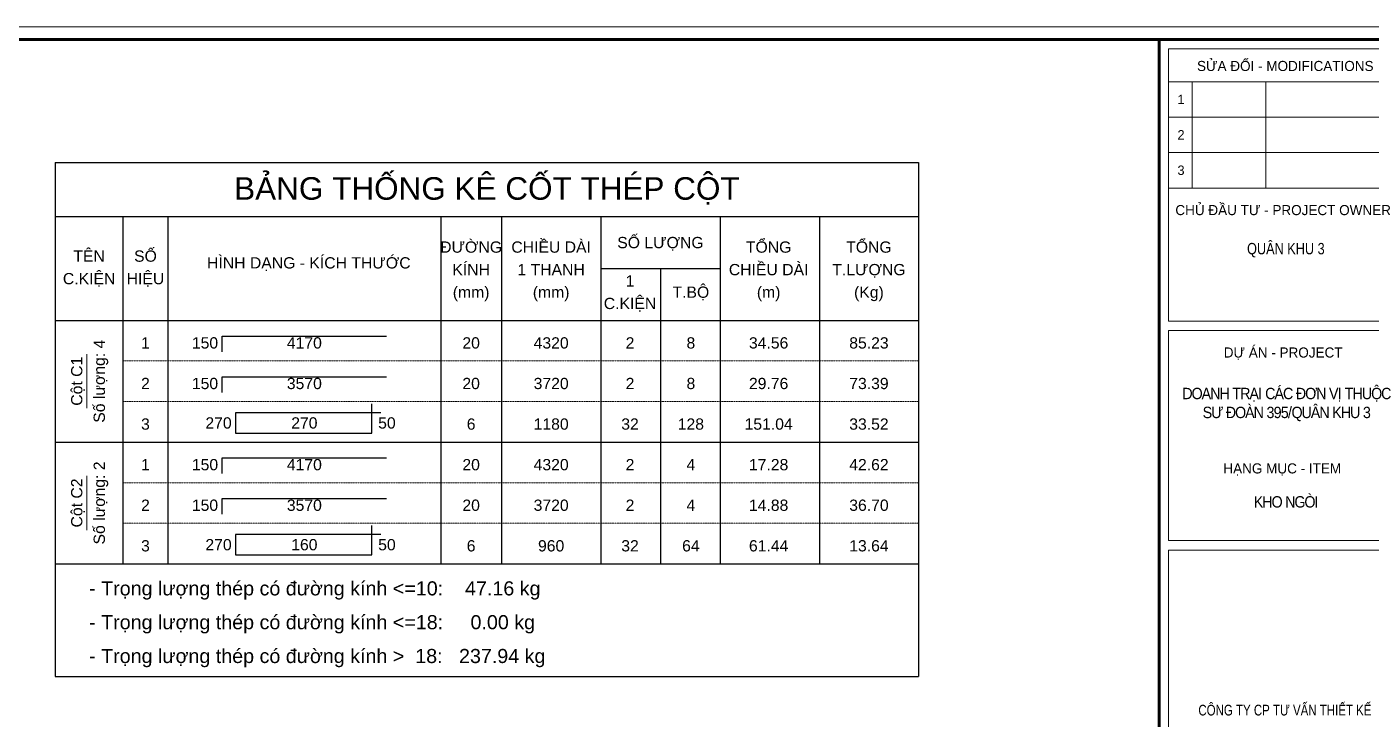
# Model space of a CAD drawing. Header units: millimetres. Extents: x -178395 to 493851, y -561170 to -280028.
# Drawn here: x 398552 to 413463, y -458341 to -450665 of the extents above; entities that cross this region are included whole.
import ezdxf
from ezdxf.enums import TextEntityAlignment as Align

# ---------------------------------------------------------------- set-up
doc = ezdxf.new("R2010")
doc.units = ezdxf.units.MM
doc.header["$MEASUREMENT"] = 0
doc.linetypes.add('HIDDEN', pattern=[0.375, 0.25, -0.125])
doc.layers.get('Defpoints').update_dxf_attribs({"color": 1})
for name, color, linetype, lineweight in [('08. Net Text', 3, 'Continuous', 13), ('Khungten_LCDI', 7, 'Continuous', 5), ('LC MANH DUT', 35, 'HIDDEN', 5), ('LC Net dam 1', 30, 'Continuous', 30), ('LC Net thay', 63, 'Continuous', 25), ('LC Text1', 3, 'Continuous', 20)]:
    doc.layers.add(name, color=color, linetype=linetype, lineweight=lineweight)
doc.styles.add('Hoa', font='micross_0.ttf')
doc.styles.add('Khungten', font='VHAVAN.TTF', dxfattribs={"width": 0.9, "height": 5000})
doc.styles.add('LC 1', font='VHAVANB.TTF')
doc.styles.add('Text Khung Ten', font='VHAVAN.TTF')
doc.styles.add('Thuong', font='micross_0.ttf')
doc.styles.add('Title', font='VHBLACK.TTF', dxfattribs={"width": 0.8})

# ---------------------------------------------------------------- blocks, each defined once
blk = doc.blocks.new('lcdi fix')
at = {"layer": 'Defpoints', "lineweight": 0}
blk.add_lwpolyline([(-1200, -14850), (-1200, 14850), (40800, 14850), (40800, -14850)], close=True, dxfattribs=at)
at = {"layer": 'Khungten_LCDI', "color": 5, "lineweight": 60}
blk.add_line((36600, 14650), (36600, -14650), dxfattribs=at)
at = {"layer": 'Khungten_LCDI', "color": 9, "lineweight": 15}
for p, q in [((36750, 13981), (40450, 13981)), ((37123, 13981), (37123, 12297)), ((38293, 13981), (38293, 12297)), ((36750, 13420), (40450, 13420)), ((36750, 12858), (40450, 12858)), ((36750, 12297), (40450, 12297))]:
    blk.add_line(p, q, dxfattribs=at)
at = {"layer": 'Khungten_LCDI', "color": 5, "lineweight": 60}
blk.add_lwpolyline([(0, -14650), (0, 14650), (40600, 14650), (40600, -14650)], close=True, dxfattribs=at)
at = {"layer": 'Khungten_LCDI', "color": 9, "lineweight": 15}
for points in [[(36750, 10190), (40450, 10190), (40450, 14500), (36750, 14500)], [(36750, 6712), (40450, 6712), (40450, 10040), (36750, 10040)], [(36750, 2587), (40450, 2587), (40450, 6562), (36750, 6562)]]:
    blk.add_lwpolyline(points, close=True, dxfattribs=at)
at = {"color": 7, "style": 'Khungten'}
for s, p in [('söa ®æi - modifications', (38600, 14151)), ('chñ ®Çu t\xad - project owner', (38566, 11868)), ('dù ¸n - project', (38566, 9612)), ('h¹ng môc - item', (38552, 7776))]:
    blk.add_text(s, height=160, dxfattribs=at).set_placement(p, align=Align.CENTER)
at = {"color": 7, "style": 'Title', "width": 0.8}
blk.add_text('c«ng ty cp t\xad vÊn thiÕt kÕ', height=170, dxfattribs=at).set_placement((38594, 3942), align=Align.CENTER)
at = {"color": 4, "char_height": 180, "attachment_point": 5, "style": 'Khungten'}
for s, insert, width in [('{\\f.VnArialH|b0|i0|c0|p34;\\W0.8;qu©n khu 3}', (38609, 11313), 2315.24), ('{\\f.VnArialH|b0|i0|c0|p34;\\W0.9;\\T0.9;doanh tr¹i c¸c ®¬n vÞ thuéc s\xad ®oµn 395/qu©n khu 3}', (38617, 8868), 3461.97), ('{\\f.VnArialH|b0|i0|c0|p34;\\T0.9;kho ngßi}', (38609, 7325), 3712.56)]:
    blk.add_mtext(s, dxfattribs=dict(at, insert=insert, width=width))
at = {"color": 7, "style": 'Khungten', "width": 0.8}
for tag, p in [('REVISION', (39499, -10746)), ('NGAYHT', (39546, -11609))]:
    blk.add_attdef(tag, text='', height=200, dxfattribs=at).set_placement(p, align=Align.CENTER)
at = {"layer": '08. Net Text', "color": 7, "style": 'Text Khung Ten'}
blk.add_text('1', height=150, dxfattribs=at).set_placement((36892, 13627))
at = {"layer": '08. Net Text', "color": 7, "ltscale": 2, "style": 'Text Khung Ten'}
for s, p in [('2', (36892, 13065)), ('3', (36892, 12504))]:
    blk.add_text(s, height=150, dxfattribs=at).set_placement(p)
at = {"layer": 'LC Text1', "color": 3, "style": 'LC 1', "width": 1.834006}
for tag, p, p2 in [('TENBANVE1', (36913, -8886), (40339, -8886)), ('TENBANVE2', (36913, -9562), (40339, -9562))]:
    blk.add_attdef(tag, text='', height=250, dxfattribs=at).set_placement(p, p2, align=Align.FIT)
at = {"layer": 'LC Text1', "style": 'Title', "width": 0.7}
blk.add_attdef('SOBANVE', text='', height=250, dxfattribs=at).set_placement((39562, -13896), align=Align.CENTER)

msp = doc.modelspace()

# ---------------------------------------------------------------- linework, layer by layer
at = {"layer": 'LC MANH DUT'}
for p, q in [((399617.5, -454369.4), (408442.5, -454369.4)), ((399617.5, -454819.4), (408442.5, -454819.4)), ((399617.5, -455269.4), (408442.5, -455269.4)), ((399617.5, -455719.4), (408442.5, -455719.4)), ((399617.5, -456169.4), (408442.5, -456169.4)), ((399617.5, -456619.4), (408442.5, -456619.4))]:
    msp.add_line(p, q, dxfattribs=at)
at = {"layer": 'LC Net dam 1'}
for points in [[(400717.5, -454269.4), (400717.5, -454094.4), (402542.5, -454094.4)], [(400717.5, -454719.4), (400717.5, -454544.4), (402542.5, -454544.4)], [(402480, -454944.4), (400867.5, -454944.4), (400867.5, -455169.4), (402380, -455169.4), (402380, -454844.4)], [(400717.5, -455619.4), (400717.5, -455444.4), (402542.5, -455444.4)], [(400717.5, -456069.4), (400717.5, -455894.4), (402542.5, -455894.4)], [(402480, -456294.4), (400867.5, -456294.4), (400867.5, -456519.4), (402380, -456519.4), (402380, -456194.4)]]:
    msp.add_lwpolyline(points, dxfattribs=at)
at = {"layer": 'LC Net thay'}
for p, q in [((398867.5, -452169.4), (408442.5, -452169.4)), ((398867.5, -452169.4), (398867.5, -457869.4)), ((408442.5, -452169.4), (408442.5, -457869.4)), ((398867.5, -452769.4), (408442.5, -452769.4)), ((399617.5, -452769.4), (399617.5, -456619.4)), ((400117.5, -452769.4), (400117.5, -456619.4)), ((403142.5, -452769.4), (403142.5, -456619.4)), ((403817.5, -452769.4), (403817.5, -456619.4)), ((404917.5, -452769.4), (404917.5, -456619.4)), ((406242.5, -452769.4), (406242.5, -456619.4)), ((407342.5, -452769.4), (407342.5, -456619.4)), ((404917.5, -453344.4), (406242.5, -453344.4)), ((405580, -453344.4), (405580, -456619.4)), ((398867.5, -453919.4), (408442.5, -453919.4)), ((398867.5, -455269.4), (408442.5, -455269.4)), ((398867.5, -456619.4), (408442.5, -456619.4)), ((398867.5, -456619.4), (408442.5, -456619.4)), ((398867.5, -457869.4), (408442.5, -457869.4))]:
    msp.add_line(p, q, dxfattribs=at)
at = {"layer": 'LC Text1'}
for p, q in [((399217.5, -454894.4), (399217.5, -454294.4)), ((399217.5, -456244.4), (399217.5, -455644.4))]:
    msp.add_line(p, q, dxfattribs=at)

# ---------------------------------------------------------------- block references
at = {"layer": 'LC Net thay', "xscale": 0.7, "yscale": 0.7, "zscale": 0.7}
msp.add_blockref('lcdi fix', (385491, -461060.4), dxfattribs=at)

# ---------------------------------------------------------------- texts
at = {"layer": 'LC Text1', "color": 4, "style": 'Hoa'}
msp.add_text('BẢNG THỐNG KÊ CỐT THÉP CỘT', height=250, dxfattribs=at).set_placement((403655, -452581.9), align=Align.CENTER)
at = {"layer": 'LC Text1'}
for s, style, p in [('SỐ LƯỢNG', 'Hoa', (405580, -453119.4)), ('TÊN', 'Hoa', (399242.5, -453269.4)), ('SỐ', 'Hoa', (399867.5, -453269.4)), ('ĐƯỜNG', 'Hoa', (403480, -453169.4)), ('CHIỀU DÀI', 'Hoa', (404367.5, -453169.4)), ('TỔNG', 'Hoa', (406780, -453169.4)), ('TỔNG', 'Hoa', (407892.5, -453169.4)), ('HÌNH DẠNG - KÍCH THƯỚC', 'Hoa', (401680, -453344.4)), ('KÍNH', 'Hoa', (403480, -453419.4)), ('CHIỀU DÀI', 'Hoa', (406780, -453419.4)), ('C.KIỆN', 'Hoa', (399242.5, -453519.4)), ('HIỆU', 'Hoa', (399867.5, -453519.4)), ('1 THANH', 'Hoa', (404367.5, -453419.4)), ('1', 'Hoa', (405242.5, -453544.4)), ('T.LƯỢNG', 'Hoa', (407892.5, -453419.4)), ('(mm)', 'Thuong', (403480, -453669.4)), ('(mm)', 'Thuong', (404367.5, -453669.4)), ('T.BỘ', 'Hoa', (405917.5, -453669.4)), ('(m)', 'Thuong', (406780, -453669.4)), ('(Kg)', 'Thuong', (407892.5, -453669.4)), ('C.KIỆN', 'Hoa', (405242.5, -453794.4))]:
    msp.add_text(s, height=125, dxfattribs=dict(at, style=style)).set_placement(p, align=Align.CENTER)
at = {"layer": 'LC Text1', "style": 'Hoa'}
for s, p in [('Số lượng: 4', (399417.5, -454594.4)), ('Cột C1', (399167.5, -454594.4)), ('Số lượng: 2', (399417.5, -455944.4)), ('Cột C2', (399167.5, -455944.4))]:
    msp.add_text(s, height=125, rotation=90.00021, dxfattribs=at).set_placement(p, align=Align.CENTER)
for s, p in [('1', (399867.5, -454269.4)), ('4170', (401630, -454269.4)), ('20', (403480, -454269.4)), ('2', (399867.5, -454719.4)), ('3570', (401630, -454719.4)), ('20', (403480, -454719.4)), ('3', (399867.5, -455169.4)), ('270', (401630, -455156.9)), ('6', (403480, -455169.4)), ('1', (399867.5, -455619.4)), ('4170', (401630, -455619.4)), ('20', (403480, -455619.4)), ('2', (399867.5, -456069.4)), ('3570', (401630, -456069.4)), ('20', (403480, -456069.4)), ('3', (399867.5, -456519.4)), ('160', (401630, -456506.9)), ('6', (403480, -456519.4))]:
    msp.add_text(s, height=125, dxfattribs=at).set_placement(p, align=Align.BOTTOM_CENTER)
for s, p in [('150', (400673.7, -454269.4)), ('150', (400673.7, -454719.4)), ('270', (400823.7, -455156.9)), ('150', (400673.7, -455619.4)), ('150', (400673.7, -456069.4)), ('270', (400823.7, -456506.9))]:
    msp.add_text(s, height=125, dxfattribs=at).set_placement(p, align=Align.BOTTOM_RIGHT)
at = {"layer": 'LC Text1', "color": 7, "style": 'Hoa'}
for s, p in [('4320', (404367.5, -454269.4)), ('2', (405242.5, -454269.4)), ('8', (405917.5, -454269.4)), ('34.56', (406780, -454269.4)), ('85.23', (407892.5, -454269.4)), ('3720', (404367.5, -454719.4)), ('2', (405242.5, -454719.4)), ('8', (405917.5, -454719.4)), ('29.76', (406780, -454719.4)), ('73.39', (407892.5, -454719.4)), ('1180', (404367.5, -455169.4)), ('32', (405242.5, -455169.4)), ('128', (405917.5, -455169.4)), ('151.04', (406780, -455169.4)), ('33.52', (407892.5, -455169.4)), ('4320', (404367.5, -455619.4)), ('2', (405242.5, -455619.4)), ('4', (405917.5, -455619.4)), ('17.28', (406780, -455619.4)), ('42.62', (407892.5, -455619.4)), ('3720', (404367.5, -456069.4)), ('2', (405242.5, -456069.4)), ('4', (405917.5, -456069.4)), ('14.88', (406780, -456069.4)), ('36.70', (407892.5, -456069.4)), ('960', (404367.5, -456519.4)), ('32', (405242.5, -456519.4)), ('64', (405917.5, -456519.4)), ('61.44', (406780, -456519.4)), ('13.64', (407892.5, -456519.4))]:
    msp.add_text(s, height=125, dxfattribs=at).set_placement(p, align=Align.BOTTOM_CENTER)
at = {"layer": 'LC Text1', "style": 'Hoa'}
for p in [(402448.7, -455156.9), (402448.7, -456506.9)]:
    msp.add_text('50', height=125, dxfattribs=at).set_placement(p, align=Align.BOTTOM_LEFT)
for s, p in [('- Trọng lượng thép có đường kính <=10:    47.16 kg', (399242.5, -456969.4)), ('- Trọng lượng thép có đường kính <=18:     0.00 kg', (399242.5, -457344.4)), ('- Trọng lượng thép có đường kính >  18:   237.94 kg', (399242.5, -457719.4))]:
    msp.add_text(s, height=156.25, dxfattribs=at).set_placement(p)

doc.saveas('drawing.dxf')
